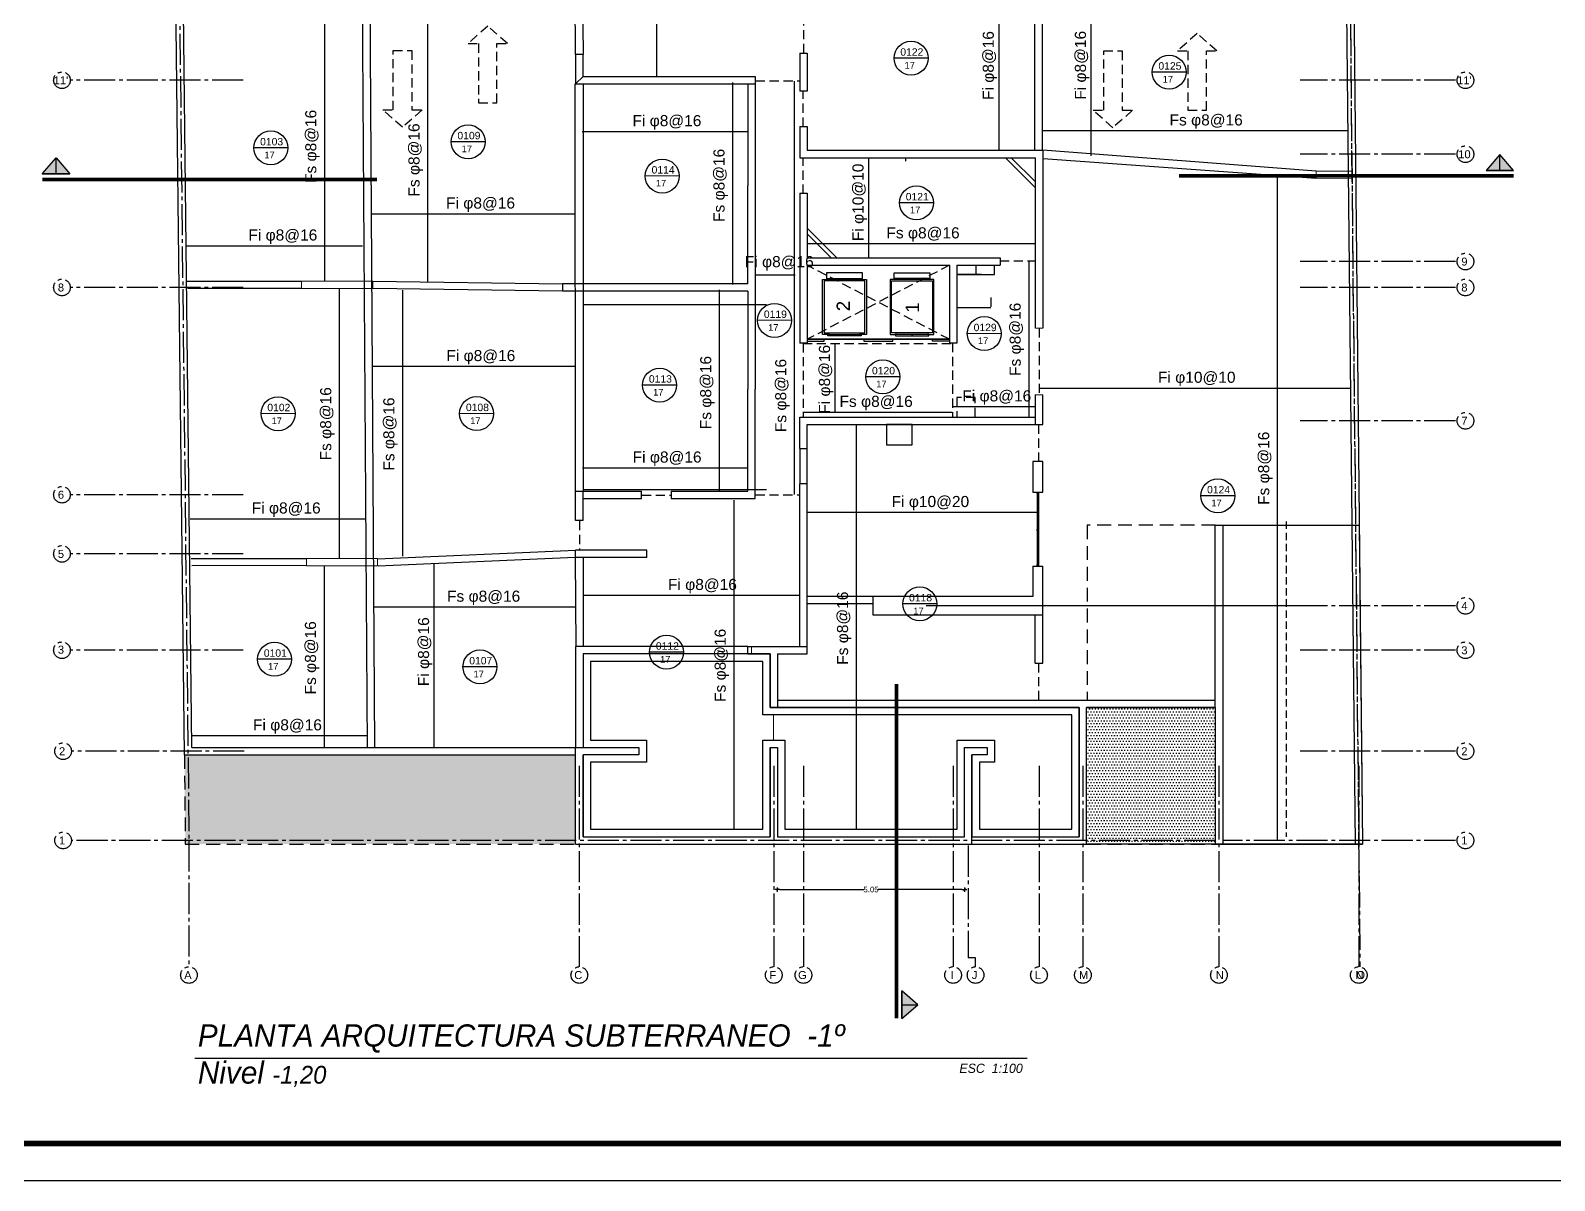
# Model space of a CAD drawing. Header units: millimetres. Extents: x 1217 to 2428, y 234 to 644.
# Drawn here: x 2343.87 to 2385.01, y 272.44 to 303.51 of the extents above; entities that cross this region are included whole.
import ezdxf

# ---------------------------------------------------------------- set-up
doc = ezdxf.new("R2010")
doc.units = ezdxf.units.MM
for name, pattern in [('ACAD_ISO04W100', [30, 24, -3, 0, -3]), ('DASHDOTX2', [0.84, 0.4, -0.2, 0.04, -0.2]), ('DASHED2', [0.375, 0.25, -0.125]), ('HIDDEN', [0.375, 0.25, -0.125]), ('HIDDEN2', [0.1875, 0.125, -0.0625])]:
    doc.linetypes.add(name, pattern=pattern)
doc.layers.get('0').update_dxf_attribs({"lineweight": 5})
for name, color, linetype in [('0.1', 251, 'Continuous'), ('0.2', 2, 'Continuous'), ('ARM INFERIOR', 20, 'Continuous'), ('ARM SUPERIOR', 200, 'Continuous'), ('BORDE DE LOSAS', 3, 'Continuous'), ('EJES', 8, 'Continuous'), ('MURO', 5, 'Continuous'), ('MUROS', 7, 'Continuous'), ('POLIGONO SUPERFICIES', 4, 'Continuous'), ('TABIQUES', 4, 'Continuous')]:
    doc.layers.add(name, color=color, linetype=linetype)
doc.layers.add('LOSAS_ETIQUETAS', color=7, linetype='Continuous', lineweight=25)
doc.styles.add('INTERARQ', font='arial.ttf')
doc.styles.get("Standard").update_dxf_attribs({"font": 'arial.ttf'})
doc.dimstyles.new('ESCALA_1-50', dxfattribs={"dimtxt": 0.15, "dimasz": 0.06, "dimexe": 0.18, "dimexo": 0.0625, "dimgap": 0, "dimtad": 0, "dimtih": 1, "dimtoh": 1, "dimzin": 0, "dimdsep": 46, "dimtxsty": 'INTERARQ', "dimblk": 'DIMTICK', "dimcen": 0, "dimse1": 1, "dimse2": 1, "dimclrd": 256, "dimclre": 1, "dimclrt": 2, "dimadec": 0, "dimazin": 0, "dimtfac": 4.5, "dimtofl": 0, "dimtmove": 2, "dimatfit": 3, "dimldrblk": 'DIMTICK', "dimfxl": 1, "dimtolj": 1, "dimtzin": 0, "dimarcsym": 0})

# ---------------------------------------------------------------- blocks, each defined once
blk = doc.blocks.new('ASCENSOR')
blk.add_line((-0.425, 0.086), (0.425, 0.086))
for points in [[(-0.484, 1.71), (-0.484, 1.552), (0.484, 1.552), (0.484, 1.71)], [(0.55, 0.086), (0.55, 1.486), (-0.55, 1.486), (-0.55, 0.086), (-0.425, 0.086), (-0.425, 0.043), (-0.593, 0.043), (-0.593, 1.528), (0.593, 1.528), (0.593, 0.043), (0.425, 0.043), (0.425, 0.086)], [(0, 0.043), (0, 0), (-0.45, 0), (-0.45, 0.043)], [(0.45, 0.043), (0.45, 0), (0, 0), (0, 0.043)]]:
    blk.add_lwpolyline(points, close=True)
blk = doc.blocks.new('DIMTICK')
at = {"color": 1}
for p, q in [((-1, 0), (1, 0)), ((0, 1), (0, -1))]:
    blk.add_line(p, q, dxfattribs=at)
at = {"color": 3, "const_width": 0.141}
blk.add_lwpolyline([(0.71, 0.71), (-0.71, -0.71)], dxfattribs=at)
blk = doc.blocks.new('*D865')
at = {"layer": 'DEFPOINTS', "color": 0, "transparency": 16777216}
for p in [(2364.034, 281.886, 0), (2369.084, 281.886), (2369.084, 280.301)]:
    blk.add_point(p, dxfattribs=at)
at = {"layer": 'MURO', "lineweight": -2, "transparency": 16777216}
for p, q in [((2364.094, 280.301), (2366.363, 280.301)), ((2369.024, 280.301), (2366.754, 280.301))]:
    blk.add_line(p, q, dxfattribs=at)
at = {"layer": 'MURO', "lineweight": -2, "transparency": 16777216, "xscale": 0.06, "yscale": 0.06, "zscale": 0.06, "rotation": 180}
blk.add_blockref('DIMTICK', (2364.034, 280.301), dxfattribs=at)
at = {"layer": 'MURO', "lineweight": -2, "transparency": 16777216, "xscale": 0.06, "yscale": 0.06, "zscale": 0.06}
blk.add_blockref('DIMTICK', (2369.084, 280.301), dxfattribs=at)
at = {"layer": 'MURO', "color": 2, "transparency": 16777216, "insert": (2366.559, 280.301), "char_height": 0.15, "attachment_point": 5, "style": 'INTERARQ'}
blk.add_mtext('\\A1;5.05', dxfattribs=at)

msp = doc.modelspace()

# ---------------------------------------------------------------- hatches: boundary and pattern name
at = {"layer": '0.1', "ltscale": 3}
h = msp.add_hatch(color=256, dxfattribs=at)
h.dxf.hatch_style = 1
h.paths.add_polyline_path([(2344.558, 300.064), (2344.929, 299.634), (2344.558, 299.634)])
h.paths.add_polyline_path([(2344.558, 300.064), (2344.558, 299.634), (2344.186, 299.634)])
h = msp.add_hatch(color=256, dxfattribs=at)
h.dxf.hatch_style = 1
h.paths.add_polyline_path([(2383.535, 300.155), (2383.163, 299.725), (2383.535, 299.725)])
h.paths.add_polyline_path([(2383.535, 300.155), (2383.535, 299.725), (2383.906, 299.725)])
h = msp.add_hatch(color=256, dxfattribs=at)
h.dxf.hatch_style = 1
h.paths.add_polyline_path([(2367.825, 277.19), (2367.394, 277.561), (2367.394, 277.19)])
h.paths.add_polyline_path([(2367.825, 277.19), (2367.394, 277.19), (2367.394, 276.819)])
at = {"layer": 'MUROS', "ltscale": 3}
h = msp.add_hatch(dxfattribs=at)
h.set_pattern_fill('DOTS', color=251, scale=0.05)
h.set_pattern_definition([(0, (1166.47292, 65.39066), (0.0396875, 0.079375), [0, -0.079375])])
h.paths.add_polyline_path([(2372.38, 281.529), (2375.853, 281.529), (2375.853, 285.219), (2372.38, 285.219)])
h = msp.add_hatch(dxfattribs=at)
h.set_pattern_fill('DOTS', color=251, scale=0.05)
h.set_pattern_definition([(0, (1002.62363, -401.83023), (0.0396875, 0.079375), [0, -0.079375])])
h.paths.add_polyline_path([(2348.021, 283.939), (2348.046, 281.529), (2358.584, 281.529), (2358.584, 283.939)])

# ---------------------------------------------------------------- linework, layer by layer
at = {"ltscale": 3}
for p, q in [((2358.784, 302.263, 0), (2358.584, 302.063)), ((2360.293, 290.868, 0), (2360.363, 290.868, 0)), ((2360.363, 290.868, 0), (2360.328, 290.868, 0)), ((2363.333, 286.865, 0), (2363.333, 286.665, 0))]:
    msp.add_line(p, q, dxfattribs=at)
at = {"ltscale": 3, "elevation": 0}
for points in [[(2378.575, 299.71), (2379.541, 299.709), (2379.543, 299.519), (2378.575, 299.51)], [(2351.187, 296.735), (2353.107, 296.735), (2353.107, 296.535), (2351.187, 296.535)], [(2358.584, 289.469), (2360.503, 289.469), (2360.503, 289.269), (2358.584, 289.269)], [(2351.314, 289.242), (2353.233, 289.242), (2353.233, 289.042), (2351.314, 289.042)]]:
    msp.add_lwpolyline(points, close=True, dxfattribs=at)
for points in [[(2370.995, 295.466), (2371.194, 295.466)], [(2370.994, 293.666), (2371.194, 293.666)]]:
    msp.add_lwpolyline(points, dxfattribs=at)
at = {"layer": '0.1', "ltscale": 3}
for p, q in [((2358.784, 296.109, 0), (2363.734, 296.109, 0)), ((2358.784, 291.109, 0), (2363.734, 291.109, 0)), ((2378.142, 287.966, 0), (2368.049, 287.966, 0))]:
    msp.add_line(p, q, dxfattribs=at)
at = {"layer": '0.1'}
for p, q in [((2368.675, 295.166, 0), (2364.835, 295.166, 0)), ((2368.675, 295.166, 0), (2364.835, 295.166, 0)), ((2366.155, 295.166, 0), (2365.255, 295.166, 0)), ((2368.091, 295.342, 0), (2367.241, 295.342, 0)), ((2368.091, 295.342, 0), (2367.241, 295.342, 0)), ((2371.042, 291.001, 0), (2371.042, 289.041, 0)), ((2371.082, 291.001, 0), (2371.082, 289.041, 0))]:
    msp.add_line(p, q, dxfattribs=at)
at = {"layer": '0.1', "linetype": 'HIDDEN2', "ltscale": 3}
for p, q in [((2348.02, 283.939, 0), (2348.046, 281.529, 0)), ((2348.046, 281.529, 0), (2358.584, 281.529, 0)), ((2372.38, 281.529, 0), (2375.853, 281.529, 0))]:
    msp.add_line(p, q, dxfattribs=at)
at = {"layer": '0.1', "ltscale": 3, "elevation": 0}
msp.add_lwpolyline([(2338.461, 272.441), (2428.461, 272.441), (2428.461, 324.441), (2338.461, 324.441)], close=True, dxfattribs=at)
at = {"layer": '0.1', "ltscale": 3, "const_width": 0.15, "elevation": 0}
msp.add_lwpolyline([(2339.461, 273.441), (2427.461, 273.441), (2427.461, 323.441), (2339.461, 323.441)], close=True, dxfattribs=at)
at = {"layer": '0.1', "color": 8, "linetype": 'HIDDEN', "elevation": 0}
for points in [[(2356.211, 303.627), (2355.68, 303.158), (2355.961, 303.158), (2355.961, 301.553), (2356.461, 301.553), (2356.461, 303.158), (2356.742, 303.158)], [(2375.363, 303.427), (2374.832, 302.958), (2375.113, 302.958), (2375.113, 301.353), (2375.613, 301.353), (2375.613, 302.958), (2375.894, 302.958)], [(2353.911, 300.893), (2353.38, 301.362), (2353.661, 301.362), (2353.661, 302.968), (2354.161, 302.968), (2354.161, 301.362), (2354.442, 301.362)], [(2373.09, 300.883), (2372.559, 301.353), (2372.84, 301.353), (2372.84, 302.958), (2373.34, 302.958), (2373.34, 301.353), (2373.621, 301.353)]]:
    msp.add_lwpolyline(points, close=True, dxfattribs=at)
at = {"layer": '0.1', "ltscale": 3, "elevation": 0}
for points in [[(2344.186, 299.634), (2344.929, 299.634), (2344.558, 299.634), (2344.558, 300.064), (2344.929, 299.634), (2344.186, 299.634), (2344.558, 300.064)], [(2383.906, 299.725), (2383.163, 299.725), (2383.535, 299.725), (2383.535, 300.155), (2383.163, 299.725), (2383.906, 299.725), (2383.535, 300.155)], [(2368.875, 296.916), (2369.895, 296.916), (2369.895, 297.166)], [(2369.385, 297.166), (2369.385, 296.916)], [(2369.545, 296.916), (2368.875, 296.916)], [(2369.545, 296.916), (2368.875, 296.916)], [(2369.795, 296.291), (2369.795, 296.042)], [(2369.795, 296.016), (2368.875, 296.016)], [(2367.394, 276.819), (2367.394, 277.561), (2367.394, 277.19), (2367.825, 277.19), (2367.394, 277.561), (2367.394, 276.819), (2367.825, 277.19)]]:
    msp.add_lwpolyline(points, dxfattribs=at)
at = {"layer": '0.1', "color": 1, "linetype": 'DASHDOTX2', "ltscale": 1.5, "const_width": 0.1, "elevation": 0}
for points in [[(2374.872, 299.579), (2383.906, 299.579), (2383.906, 299.579)], [(2353.22, 299.487), (2344.186, 299.487), (2344.186, 299.487)], [(2367.248, 285.853), (2367.248, 276.819), (2367.248, 276.819)]]:
    msp.add_lwpolyline(points, dxfattribs=at)
at = {"layer": '0.1', "elevation": 0}
for points in [[(2366.393, 295.342), (2366.393, 296.742), (2365.293, 296.742), (2365.293, 295.342), (2365.418, 295.342), (2365.418, 295.299), (2365.25, 295.299), (2365.25, 296.784), (2366.436, 296.784), (2366.436, 295.299), (2366.268, 295.299), (2366.268, 295.342)], [(2366.393, 295.342), (2366.393, 296.742), (2365.293, 296.742), (2365.293, 295.342), (2365.418, 295.342), (2365.418, 295.299), (2365.25, 295.299), (2365.25, 296.784), (2366.436, 296.784), (2366.436, 295.299), (2366.268, 295.299), (2366.268, 295.342)], [(2367.116, 295.342), (2367.116, 296.742), (2368.216, 296.742), (2368.216, 295.342), (2368.091, 295.342), (2368.091, 295.299), (2368.259, 295.299), (2368.259, 296.784), (2367.074, 296.784), (2367.074, 295.299), (2367.241, 295.299), (2367.241, 295.342)], [(2367.116, 295.342), (2367.116, 296.742), (2368.216, 296.742), (2368.216, 295.342), (2368.091, 295.342), (2368.091, 295.299), (2368.259, 295.299), (2368.259, 296.784), (2367.074, 296.784), (2367.074, 295.299), (2367.241, 295.299), (2367.241, 295.342)], [(2367.216, 295.299), (2367.216, 295.256), (2367.666, 295.256), (2367.666, 295.299)], [(2367.216, 295.299), (2367.216, 295.256), (2367.666, 295.256), (2367.666, 295.299)], [(2367.666, 295.299), (2367.666, 295.256), (2368.116, 295.256), (2368.116, 295.299)], [(2367.666, 295.299), (2367.666, 295.256), (2368.116, 295.256), (2368.116, 295.299)], [(2366.975, 292.311), (2367.666, 292.311), (2367.666, 292.866), (2366.975, 292.866)]]:
    msp.add_lwpolyline(points, close=True, dxfattribs=at)
for points in [[(2364.835, 295.166), (2368.675, 295.166)], [(2364.835, 295.166), (2368.675, 295.166)], [(2364.835, 295.116), (2365.293, 295.116), (2365.293, 295.166)], [(2365.059, 295.166), (2368.675, 295.166)], [(2365.059, 295.166), (2368.675, 295.166)], [(2365.059, 295.166), (2368.675, 295.166)], [(2366.362, 295.166), (2366.362, 295.116), (2367.147, 295.116), (2367.147, 295.166)], [(2368.675, 295.116), (2368.216, 295.116), (2368.216, 295.166)], [(2371.062, 289.081), (2371.062, 291.001)]]:
    msp.add_lwpolyline(points, dxfattribs=at)
at = {"layer": '0.1', "linetype": 'HIDDEN2', "ltscale": 3, "elevation": 0}
msp.add_lwpolyline([(2375.853, 290.142), (2372.39, 290.142), (2372.39, 285.419)], dxfattribs=at)
at = {"layer": '0.1', "linetype": 'HIDDEN', "ltscale": 0.8, "elevation": 0}
msp.add_lwpolyline([(2377.771, 290.242), (2377.771, 281.729)], dxfattribs=at)
at = {"layer": '0.1', "ltscale": 3}
msp.add_lwpolyline([(2348.302, 275.747), (2370.779, 275.747)], dxfattribs=at)
at = {"layer": '0.2', "color": 2, "ltscale": 3}
for p, q in [((2352.969, 284.139, 0), (2352.728, 319.43, 0)), ((2352.928, 319.439, 0), (2353.155, 284.139, 0)), ((2358.584, 302.863, 0), (2358.472, 315.825, 0)), ((2358.672, 315.834, 0), (2358.784, 302.863, 0)), ((2370.983, 300.265, 0), (2370.984, 308.975, 0)), ((2371.184, 308.984, 0), (2371.182, 300.265, 0)), ((2358.584, 291.068, 0), (2358.575, 302.063, 0)), ((2358.784, 302.063, 0), (2358.784, 291.068, 0)), ((2378.575, 299.71, 0), (2371.194, 300.276, 0)), ((2378.575, 299.51, 0), (2371.205, 300.041, 0)), ((2348.087, 296.736, 0), (2351.196, 296.736, 0)), ((2353.107, 296.734, 0), (2358.233, 296.666, 0)), ((2351.196, 296.54, 0), (2348.103, 296.536, 0)), ((2358.233, 296.466, 0), (2353.122, 296.535, 0)), ((2353.235, 289.24, 0), (2358.588, 289.472, 0)), ((2358.575, 289.271, 0), (2353.251, 289.041, 0)), ((2358.575, 289.271, 0), (2358.588, 286.865, 0)), ((2358.788, 289.269, 0), (2358.788, 286.865, 0)), ((2348.203, 289.247, 0), (2351.312, 289.247, 0)), ((2351.312, 289.051, 0), (2348.219, 289.047, 0))]:
    msp.add_line(p, q, dxfattribs=at)
at = {"layer": '0.2', "linetype": 'ByBlock', "elevation": 0}
for points in [[(2371.082, 291.041), (2371.082, 291.001), (2371.042, 291.001), (2371.042, 291.041), (2371.082, 291.041)], [(2371.082, 290.041), (2371.082, 290.001), (2371.042, 290.001), (2371.042, 290.041), (2371.082, 290.041)], [(2371.082, 289.081), (2371.082, 289.041), (2371.042, 289.041), (2371.042, 289.081), (2371.082, 289.081)]]:
    msp.add_lwpolyline(points, dxfattribs=at)
at = {"layer": 'ARM INFERIOR', "lineweight": 25}
for p, q in [((2370.015, 300.272), (2370.015, 305.047)), ((2372.503, 300.119), (2372.503, 304.894)), ((2358.76, 300.782), (2363.22, 300.782)), ((2366.498, 297.351), (2366.498, 300.072)), ((2353.076, 298.557), (2358.557, 298.557)), ((2348.087, 297.693), (2352.828, 297.693)), ((2363.442, 296.904), (2364.509, 296.904)), ((2365.593, 293.193), (2365.593, 295.061)), ((2353.085, 294.436), (2358.566, 294.436)), ((2371.11, 293.85), (2379.503, 293.85)), ((2368.756, 293.347), (2370.994, 293.347)), ((2358.766, 291.695), (2363.226, 291.695)), ((2364.841, 290.493), (2371.04, 290.493)), ((2348.178, 290.319), (2352.919, 290.319)), ((2354.769, 284.135), (2354.769, 289.115)), ((2358.8, 288.252), (2364.642, 288.252)), ((2348.213, 284.46), (2352.954, 284.46))]:
    msp.add_line(p, q, dxfattribs=at)
at = {"layer": 'ARM SUPERIOR', "lineweight": 25}
for p, q in [((2360.779, 302.268), (2360.779, 311.675)), ((2351.809, 296.741), (2351.809, 304.027)), ((2354.595, 296.714), (2354.595, 303.899)), ((2362.829, 296.649), (2362.829, 302.104)), ((2364.497, 290.971), (2364.497, 302.139)), ((2371.189, 300.805), (2379.43, 300.805)), ((2377.534, 281.637), (2377.534, 299.584)), ((2364.854, 297.754), (2370.996, 297.754)), ((2370.825, 293.079), (2370.825, 297.267)), ((2352.212, 289.248), (2352.212, 296.533)), ((2353.916, 289.31), (2353.916, 296.495)), ((2362.472, 291.05), (2362.472, 296.505)), ((2364.718, 293.202), (2368.749, 293.202)), ((2366.165, 281.939), (2366.165, 292.85)), ((2362.861, 281.915), (2362.861, 290.824)), ((2351.8, 284.135), (2351.8, 289.041)), ((2353.125, 287.938), (2358.58, 287.938))]:
    msp.add_line(p, q, dxfattribs=at)
at = {"layer": 'BORDE DE LOSAS', "lineweight": 20}
msp.add_line((2363.927, 284.329), (2363.927, 285.014), dxfattribs=at)
at = {"layer": 'EJES', "linetype": 'ACAD_ISO04W100', "ltscale": 0.035}
msp.add_line((2379.336, 319.812, 0), (2379.726, 281.529, 0), dxfattribs=at)
at = {"layer": 'EJES', "linetype": 'ACAD_ISO04W100', "ltscale": 0.035, "elevation": 0}
for points in [[(2379.313, 322.057), (2379.76, 278.217)], [(2347.719, 319.519), (2348.145, 281.629)], [(2349.607, 302.163), (2344.942, 302.163)], [(2349.607, 302.163), (2344.942, 302.163)], [(2382.335, 302.163), (2378.142, 302.163)], [(2382.335, 300.166), (2378.142, 300.166)], [(2382.335, 297.266), (2378.142, 297.266)], [(2349.607, 296.566), (2344.942, 296.566)], [(2382.335, 296.566), (2378.142, 296.566)], [(2382.335, 292.966), (2378.142, 292.966)], [(2349.607, 290.968), (2344.942, 290.968)], [(2349.607, 289.369), (2344.942, 289.369)], [(2382.335, 287.966), (2378.142, 287.966)], [(2349.607, 286.765), (2344.942, 286.765)], [(2382.335, 286.765), (2378.142, 286.765)], [(2382.335, 286.765), (2378.142, 286.765)], [(2349.638, 284.039), (2344.973, 284.039)], [(2382.335, 284.039), (2378.142, 284.039)], [(2358.684, 283.642), (2358.684, 278.217)], [(2363.934, 283.642), (2363.934, 278.217)], [(2364.735, 283.642), (2364.735, 278.217)], [(2368.775, 283.642), (2368.775, 278.217)], [(2371.094, 283.642), (2371.094, 278.217)], [(2372.28, 283.642), (2372.28, 278.217)], [(2375.953, 283.642), (2375.953, 278.217)], [(2379.726, 283.642), (2379.726, 278.217)], [(2375.853, 281.629), (2344.973, 281.629)], [(2348.145, 281.629), (2348.145, 278.217)], [(2369.184, 281.489), (2369.184, 278.453)], [(2382.335, 281.629), (2376.053, 281.629)]]:
    msp.add_lwpolyline(points, dxfattribs=at)
at = {"layer": 'EJES', "ltscale": 3, "elevation": 0}
msp.add_lwpolyline([(2369.383, 278.217), (2369.383, 278.453), (2369.184, 278.453)], dxfattribs=at)
at = {"layer": 'EJES', "linetype": 'ACAD_ISO04W100', "ltscale": 0.035}
for centre in [(2344.717, 302.163, 0), (2344.717, 302.163, 0), (2382.607, 302.163, 0), (2382.607, 302.163, 0), (2382.607, 300.166, 0), (2382.607, 300.166, 0), (2382.607, 297.266, 0), (2382.607, 297.266, 0), (2344.717, 296.566, 0), (2344.717, 296.566, 0), (2382.607, 296.566, 0), (2382.607, 296.566, 0), (2382.607, 292.966, 0), (2382.607, 292.966, 0), (2344.717, 290.968, 0), (2344.717, 290.968, 0), (2344.717, 289.369, 0), (2344.717, 289.369, 0), (2382.607, 287.966, 0), (2382.607, 287.966, 0), (2344.717, 286.765, 0), (2344.717, 286.765, 0), (2382.607, 286.765, 0), (2382.607, 286.765, 0), (2344.748, 284.039, 0), (2344.748, 284.039, 0), (2382.607, 284.039, 0), (2382.607, 284.039, 0), (2344.748, 281.629, 0), (2344.748, 281.629, 0), (2382.607, 281.629, 0), (2382.607, 281.629, 0), (2348.145, 277.992, 0), (2358.684, 277.992, 0), (2358.684, 277.992, 0), (2363.934, 277.992, 0), (2363.934, 277.992, 0), (2363.934, 277.992, 0), (2363.934, 277.992, 0), (2364.735, 277.992, 0), (2364.735, 277.992, 0), (2364.735, 277.992, 0), (2364.735, 277.992, 0), (2368.775, 277.992, 0), (2369.383, 277.992, 0), (2371.094, 277.992, 0), (2372.28, 277.992, 0), (2375.953, 277.992, 0), (2379.726, 277.992, 0)]:
    msp.add_circle(centre, 0.225, dxfattribs=at)
at = {"layer": 'LOSAS_ETIQUETAS', "color": 6, "ltscale": 3}
for p, q in [((2368.099, 302.758), (2367.181, 302.762)), ((2375.066, 302.382), (2374.148, 302.385)), ((2356.141, 300.5), (2355.223, 300.504)), ((2350.814, 300.336), (2349.896, 300.339)), ((2361.383, 299.574), (2360.465, 299.578)), ((2368.244, 298.851), (2367.326, 298.854)), ((2364.414, 295.675), (2363.496, 295.679)), ((2370.077, 295.317), (2369.16, 295.32)), ((2361.31, 293.927), (2360.393, 293.93)), ((2367.334, 294.151), (2366.416, 294.154)), ((2351.008, 293.154), (2350.091, 293.158)), ((2356.37, 293.156), (2355.452, 293.16)), ((2376.38, 290.936), (2375.462, 290.939)), ((2368.334, 288.016), (2367.416, 288.02)), ((2350.914, 286.521), (2349.996, 286.524)), ((2361.498, 286.712), (2360.58, 286.716)), ((2356.461, 286.314), (2355.543, 286.318))]:
    msp.add_line(p, q, dxfattribs=at)
at = {"layer": 'LOSAS_ETIQUETAS', "color": 3, "ltscale": 3}
for centre in [(2367.64, 302.76), (2374.607, 302.383), (2350.355, 300.337), (2355.682, 300.502), (2360.924, 299.576), (2367.785, 298.853), (2363.955, 295.677), (2369.618, 295.319), (2366.875, 294.153), (2360.852, 293.929), (2350.549, 293.156), (2355.911, 293.158), (2375.921, 290.938), (2367.875, 288.018), (2350.455, 286.522), (2361.039, 286.714), (2356.002, 286.316)]:
    msp.add_circle(centre, 0.459, dxfattribs=at)
at = {"layer": 'MURO', "color": 5}
for p, q in [((2379.436, 319.811, 0), (2379.826, 281.529, 0)), ((2348.021, 283.939, 0), (2347.739, 308.82, 0)), ((2364.635, 286.865, 0), (2364.635, 291.266, 0)), ((2364.835, 286.665, 0), (2364.835, 291.266, 0)), ((2375.853, 285.219, 0), (2375.853, 290.142, 0)), ((2375.853, 290.142, 0), (2379.738, 290.142, 0)), ((2379.738, 290.142, 0), (2379.826, 281.529, 0)), ((2363.233, 286.665, 0), (2358.784, 286.665, 0)), ((2358.784, 286.665, 0), (2358.784, 284.139, 0)), ((2363.834, 286.665, 0), (2363.233, 286.665, 0)), ((2363.834, 285.219, 0), (2363.834, 286.665, 0)), ((2364.034, 286.665, 0), (2364.835, 286.665, 0)), ((2364.034, 286.665, 0), (2364.034, 285.219, 0)), ((2372.18, 285.219, 0), (2363.834, 285.219, 0)), ((2372.18, 281.729, 0), (2372.18, 285.219, 0)), ((2372.38, 285.219, 0), (2375.853, 285.219, 0)), ((2372.38, 281.529, 0), (2372.38, 285.219, 0)), ((2358.584, 281.529, 0), (2358.584, 284.139, 0)), ((2358.784, 283.939, 0), (2358.784, 281.729, 0)), ((2363.834, 281.729, 0), (2363.834, 284.139, 0)), ((2363.834, 284.139, 0), (2364.034, 284.139, 0)), ((2364.034, 284.139, 0), (2364.034, 281.729, 0)), ((2369.084, 281.729, 0), (2369.084, 284.139, 0)), ((2369.084, 284.139, 0), (2369.694, 284.139, 0)), ((2369.284, 281.529, 0), (2369.284, 283.939, 0)), ((2369.694, 283.939, 0), (2369.284, 283.939, 0)), ((2369.284, 283.939, 0), (2369.284, 281.729, 0)), ((2369.694, 284.139, 0), (2369.694, 283.939, 0)), ((2358.784, 281.729, 0), (2363.834, 281.729, 0)), ((2358.784, 281.529, 0), (2363.834, 281.529, 0)), ((2364.034, 281.729, 0), (2369.084, 281.729, 0)), ((2369.284, 281.729, 0), (2372.18, 281.729, 0)), ((2375.853, 281.529, 0), (2376.053, 281.529, 0))]:
    msp.add_line(p, q, dxfattribs=at)
at = {"layer": 'MURO', "color": 2, "ltscale": 3}
for p, q in [((2366.614, 287.966, 0), (2366.614, 288.016, 0)), ((2363.233, 286.465, 0), (2358.984, 286.465, 0)), ((2358.984, 286.465, 0), (2358.984, 284.339, 0)), ((2363.634, 286.465, 0), (2363.233, 286.465, 0)), ((2363.634, 285.019, 0), (2363.634, 286.465, 0)), ((2371.98, 285.019, 0), (2363.634, 285.019, 0)), ((2371.98, 281.929, 0), (2371.98, 285.019, 0)), ((2358.984, 284.339, 0), (2360.494, 284.339, 0)), ((2360.494, 284.339, 0), (2360.494, 283.739, 0)), ((2363.634, 281.929, 0), (2363.634, 284.339, 0)), ((2363.634, 284.339, 0), (2364.234, 284.339, 0)), ((2364.234, 284.339, 0), (2364.234, 281.929, 0)), ((2368.884, 281.929, 0), (2368.884, 284.339, 0)), ((2368.884, 284.339, 0), (2369.894, 284.339, 0)), ((2369.894, 284.339, 0), (2369.894, 283.739, 0)), ((2358.784, 284.139, 0), (2360.294, 284.139, 0)), ((2360.294, 283.939, 0), (2358.784, 283.939, 0)), ((2360.294, 284.139, 0), (2360.294, 283.939, 0)), ((2369.084, 281.729, 0), (2369.084, 284.139, 0)), ((2360.494, 283.739, 0), (2358.984, 283.739, 0)), ((2358.984, 283.739, 0), (2358.984, 281.929, 0)), ((2369.894, 283.739, 0), (2369.484, 283.739, 0)), ((2369.484, 283.739, 0), (2369.484, 281.929, 0)), ((2358.984, 281.929, 0), (2363.634, 281.929, 0)), ((2364.234, 281.929, 0), (2368.884, 281.929, 0)), ((2369.484, 281.929, 0), (2371.98, 281.929, 0)), ((2379.826, 281.529, 0), (2372.38, 281.529, 0))]:
    msp.add_line(p, q, dxfattribs=at)
at = {"layer": 'MURO', "color": 5, "elevation": 0}
for points in [[(2348.219, 284.139), (2347.939, 308.822), (2347.937, 309.024), (2347.82, 319.42), (2358.729, 319.478), (2358.729, 319.478), (2379.238, 319.61), (2379.626, 281.529)], [(2364.635, 292.216), (2364.635, 291.266)], [(2364.835, 291.266), (2364.835, 292.216)], [(2369.494, 285.419), (2375.853, 285.419), (2375.853, 290.142)], [(2375.853, 290.142), (2376.053, 290.142), (2376.053, 285.219)], [(2366.614, 288.216), (2364.835, 288.216)], [(2366.614, 288.016), (2364.835, 288.016)], [(2370.994, 286.419), (2370.994, 287.716)], [(2371.194, 286.419), (2371.194, 287.716)], [(2363.233, 286.865), (2358.584, 286.865), (2358.584, 284.139)], [(2363.233, 286.665), (2363.233, 286.865), (2364.635, 286.865)], [(2363.233, 286.665), (2358.784, 286.665), (2358.784, 284.299)], [(2370.994, 286.419), (2371.194, 286.419)], [(2364.034, 285.419), (2369.494, 285.419)], [(2364.034, 285.219), (2372.18, 285.219)], [(2369.284, 281.529), (2372.38, 281.529), (2372.38, 285.219)], [(2372.18, 285.219), (2372.18, 281.729)], [(2375.853, 285.219), (2372.38, 285.219)], [(2375.853, 285.219), (2375.853, 281.529)], [(2376.053, 285.219), (2376.053, 281.529)], [(2348.02, 283.939), (2358.584, 283.939)], [(2348.219, 284.139), (2358.584, 284.139)], [(2358.584, 284.139), (2360.294, 284.139), (2360.294, 283.939)], [(2360.294, 283.939), (2358.784, 283.939)], [(2358.584, 281.529), (2358.784, 281.529)], [(2364.034, 281.529), (2369.084, 281.529)], [(2369.284, 281.729), (2372.18, 281.729)], [(2372.18, 281.529), (2372.38, 281.529)], [(2379.626, 281.529), (2379.826, 281.529)]]:
    msp.add_lwpolyline(points, dxfattribs=at)
at = {"layer": 'MURO', "color": 2, "ltscale": 3, "elevation": 0}
for points in [[(2376.003, 290.142), (2379.539, 290.142)], [(2376.053, 281.529), (2379.626, 281.527)]]:
    msp.add_lwpolyline(points, dxfattribs=at)
at = {"layer": 'MUROS'}
for p, q in [((2358.784, 302.863, 0), (2358.584, 302.863, 0)), ((2358.584, 302.863, 0), (2358.584, 302.063, 0)), ((2358.784, 302.263, 0), (2358.784, 302.863, 0)), ((2364.635, 302.893, 0), (2364.635, 301.866, 0)), ((2364.835, 302.893, 0), (2364.835, 301.866, 0)), ((2363.233, 302.063, 0), (2363.233, 299.312, 0)), ((2364.635, 300.066, 0), (2370.995, 300.066, 0)), ((2371.195, 300.265, 0), (2364.835, 300.266, 0)), ((2364.835, 300.066, 0), (2370.995, 300.066, 0)), ((2370.995, 295.466, 0), (2370.995, 300.066, 0)), ((2363.233, 296.666, 0), (2363.233, 299.312, 0)), ((2363.433, 299.312, 0), (2363.433, 293.819, 0)), ((2364.835, 299.116, 0), (2364.835, 297.366, 0)), ((2364.835, 297.366, 0), (2370.045, 297.366, 0)), ((2364.835, 297.166, 0), (2364.835, 295.066, 0)), ((2364.835, 297.166, 0), (2368.675, 297.166, 0)), ((2368.675, 297.166, 0), (2368.675, 295.066, 0)), ((2368.875, 297.166, 0), (2370.045, 297.166, 0)), ((2368.875, 297.166, 0), (2368.875, 295.066, 0)), ((2363.233, 296.666, 0), (2358.233, 296.666, 0)), ((2363.233, 296.466, 0), (2358.233, 296.466, 0)), ((2363.233, 296.466, 0), (2363.233, 293.819, 0)), ((2364.835, 295.066, 0), (2364.635, 295.066, 0)), ((2363.233, 291.068, 0), (2363.233, 293.819, 0)), ((2358.784, 290.268, 0), (2358.584, 290.268, 0)), ((2363.233, 286.665, 0), (2363.834, 286.665, 0)), ((2363.834, 286.665, 0), (2363.834, 285.219, 0)), ((2358.584, 281.529, 0), (2358.584, 283.939, 0)), ((2358.784, 281.729, 0), (2358.784, 283.939, 0)), ((2363.834, 284.139, 0), (2363.834, 281.729, 0)), ((2364.034, 284.139, 0), (2364.034, 281.729, 0)), ((2369.084, 281.729, 0), (2369.084, 284.139, 0))]:
    msp.add_line(p, q, dxfattribs=at)
at = {"layer": 'MUROS', "ltscale": 3}
for p, q in [((2363.233, 302.063, 0), (2363.433, 302.063, 0)), ((2370.994, 293.066, 0), (2370.994, 292.866, 0)), ((2371.194, 291.866, 0), (2370.93, 291.866, 0)), ((2370.93, 291.866, 0), (2370.93, 291.041, 0)), ((2371.194, 291.041, 0), (2371.194, 291.866, 0)), ((2358.784, 290.868, 0), (2358.784, 291.068, 0)), ((2370.93, 289.041, 0), (2370.93, 288.216, 0)), ((2371.194, 287.716, 0), (2371.194, 289.041, 0)), ((2364.635, 286.865), (2364.835, 286.865, 0))]:
    msp.add_line(p, q, dxfattribs=at)
at = {"layer": 'MUROS', "ltscale": 3, "elevation": 0}
for points in [[(2364.635, 302.893), (2364.835, 302.893)], [(2358.233, 296.666), (2358.233, 296.466)], [(2360.363, 290.868), (2360.363, 291.068)], [(2361.163, 291.068), (2361.163, 290.868)], [(2370.93, 291.041), (2371.194, 291.041)], [(2370.93, 289.041), (2371.194, 289.041)], [(2360.294, 284.139), (2360.294, 283.939)], [(2369.084, 281.529), (2369.284, 281.529)]]:
    msp.add_lwpolyline(points, dxfattribs=at)
at = {"layer": 'MUROS', "elevation": 0}
for points in [[(2358.584, 302.063), (2363.233, 302.063)], [(2358.784, 302.263), (2363.433, 302.263)], [(2363.14, 302.263), (2363.433, 302.263), (2363.433, 299.312)], [(2364.835, 301.866), (2364.635, 301.866)], [(2364.635, 300.916), (2364.835, 300.916), (2364.835, 300.266)], [(2364.635, 300.916), (2364.635, 300.066)], [(2371.195, 300.265), (2371.194, 295.466)], [(2364.635, 299.116), (2364.635, 295.066)], [(2364.635, 299.116), (2364.835, 299.116)], [(2370.045, 297.366), (2370.045, 297.166)], [(2370.045, 297.366), (2370.045, 297.166)], [(2364.835, 295.066), (2364.635, 295.066)], [(2368.875, 295.066), (2368.675, 295.066)], [(2361.163, 290.868), (2363.433, 290.868), (2363.433, 293.819)], [(2370.994, 293.666), (2370.994, 293.066)], [(2371.194, 292.866), (2371.194, 293.666)], [(2364.635, 292.216), (2364.635, 293.066), (2370.994, 293.066)], [(2364.635, 292.216), (2364.835, 292.216), (2364.835, 292.866), (2371.194, 292.866)], [(2358.584, 290.268), (2358.584, 291.068), (2360.363, 291.068)], [(2361.163, 291.068), (2363.233, 291.068)], [(2364.835, 291.266), (2364.635, 291.266)], [(2358.784, 290.268), (2358.784, 290.868), (2360.363, 290.868)], [(2360.503, 289.469), (2358.584, 289.469)], [(2358.584, 289.269), (2358.584, 289.469)], [(2360.503, 289.269), (2358.584, 289.269)], [(2360.503, 289.269), (2360.503, 289.469)], [(2370.93, 288.216), (2366.614, 288.216)], [(2366.614, 287.716), (2366.614, 288.216)], [(2371.194, 287.716), (2370.93, 287.716), (2366.614, 287.716)], [(2363.834, 285.219), (2364.034, 285.219)], [(2363.834, 284.139), (2364.034, 284.139)], [(2369.084, 284.139), (2369.694, 284.139), (2369.694, 283.939), (2369.284, 283.939)], [(2358.784, 281.729), (2363.834, 281.729)], [(2363.834, 281.529), (2364.034, 281.529)]]:
    msp.add_lwpolyline(points, dxfattribs=at)
at = {"layer": 'POLIGONO SUPERFICIES', "color": 3, "linetype": 'DASHED2'}
for p, q in [((2364.741, 302.895), (2364.741, 303.681)), ((2363.444, 302.149), (2364.631, 302.149)), ((2364.731, 300.911), (2364.731, 301.864)), ((2364.73, 299.1), (2364.73, 300.062)), ((2370.037, 297.282), (2370.997, 297.282)), ((2371.094, 295.467), (2371.094, 293.671)), ((2364.717, 295.055), (2368.754, 295.055)), ((2364.729, 295.061), (2364.729, 293.06)), ((2368.758, 295.069), (2368.758, 293.072)), ((2371.08, 292.859), (2371.08, 291.86)), ((2360.37, 290.955), (2361.162, 290.955)), ((2363.439, 290.968), (2364.626, 290.968)), ((2371.059, 291.038), (2371.059, 289.041)), ((2358.686, 290.261), (2358.686, 289.473)), ((2371.079, 286.417), (2371.079, 285.414))]:
    msp.add_line(p, q, dxfattribs=at)
at = {"layer": 'TABIQUES', "color": 8, "linetype": 'HIDDEN', "ltscale": 2}
msp.add_line((2367.495, 299.981, 0), (2367.495, 300.066, 0), dxfattribs=at)
at = {"layer": 'TABIQUES'}
for p, q in [((2370.995, 299.26, 0), (2370.189, 300.066, 0)), ((2370.995, 299.26, 0), (2370.189, 300.066, 0)), ((2370.995, 299.26, 0), (2370.189, 300.066, 0)), ((2370.995, 299.416, 0), (2370.345, 300.066, 0)), ((2370.995, 299.416, 0), (2370.345, 300.066, 0)), ((2370.995, 299.416, 0), (2370.345, 300.066, 0)), ((2364.835, 298.171, 0), (2365.64, 297.366, 0)), ((2364.835, 298.016, 0), (2365.485, 297.366, 0))]:
    msp.add_line(p, q, dxfattribs=at)
at = {"layer": 'TABIQUES', "color": 8, "linetype": 'HIDDEN2', "ltscale": 2}
for p, q in [((2368.675, 297.166, 0), (2364.835, 295.166, 0)), ((2368.675, 295.166, 0), (2364.835, 297.166, 0))]:
    msp.add_line(p, q, dxfattribs=at)
at = {"layer": 'TABIQUES', "color": 8, "linetype": 'HIDDEN2', "ltscale": 2, "elevation": 0}
msp.add_lwpolyline([(2368.874, 293.066), (2369.374, 293.066), (2369.374, 293.596), (2368.874, 293.596), (2368.874, 293.066)], dxfattribs=at)

# ---------------------------------------------------------------- block references
at = {"layer": '0.1', "extrusion": (0, 0, -1), "xscale": -1, "zscale": -1}
msp.add_blockref('ASCENSOR', (-2365.843, 295.256, 0), dxfattribs=at)
msp.add_blockref('ASCENSOR', (-2365.843, 295.256, 0), dxfattribs=at)
at = {"layer": '0.1', "extrusion": (0, 0, -1), "zscale": -1}
msp.add_blockref('ASCENSOR', (-2367.666, 295.256, 0), dxfattribs=at)
msp.add_blockref('ASCENSOR', (-2367.666, 295.256, 0), dxfattribs=at)

# ---------------------------------------------------------------- texts
at = {"attachment_point": 5}
for s, insert, char_height, width in [('\\pxql;{\\fCentury Gothic|b0|i1|c0|p34; PLANTA ARQUITECTURA SUBTERRANEO  -1º \\P Nivel \\H0.8x;-1,20}', (2359.431, 275.814, 0), 0.6, 22.53603), ('{\\fCentury Gothic|b0|i1|c0|p34;ESC  1:100}', (2369.8, 275.471), 0.25, 16.09483)]:
    msp.add_mtext(s, dxfattribs=dict(at, insert=insert, char_height=char_height, width=width))
at = {"layer": '0.1', "char_height": 0.36, "width": 1.74, "attachment_point": 5, "rotation": 90}
for s, insert in [('{\\fArial|b0|i0|c0|p34;2}', (2365.81, 296.064, 0)), ('{\\fArial|b0|i0|c0|p34;1}', (2367.674, 296.022, 0))]:
    msp.add_mtext(s, dxfattribs=dict(at, insert=insert))
at = {"layer": 'ARM INFERIOR', "lineweight": 20}
for s, p in [('Fi φ8@16', (2369.874, 301.631)), ('Fi φ8@16', (2372.362, 301.637)), ('Fi φ10@10', (2366.357, 297.818)), ('Fi φ8@16', (2365.452, 293.154)), ('Fi φ8@16', (2354.628, 285.795))]:
    msp.add_text(s, height=0.3, rotation=90, dxfattribs=at).set_placement(p)
for s, p in [('Fi φ8@16', (2360.118, 300.923)), ('Fi φ8@16', (2355.086, 298.698)), ('Fi φ8@16', (2349.748, 297.834)), ('Fi φ8@16', (2363.151, 297.114)), ('Fi φ8@16', (2355.094, 294.577)), ('Fi φ10@10', (2374.305, 293.991)), ('Fi φ8@16', (2369.023, 293.488)), ('Fi φ8@16', (2360.123, 291.836)), ('Fi φ10@20', (2367.114, 290.634)), ('Fi φ8@16', (2349.839, 290.46)), ('Fi φ8@16', (2361.076, 288.393)), ('Fi φ8@16', (2349.873, 284.601))]:
    msp.add_text(s, height=0.3, dxfattribs=at).set_placement(p)
at = {"layer": 'ARM SUPERIOR', "lineweight": 20}
for p in [(2351.584, 299.388), (2354.37, 299.021), (2362.604, 298.335), (2370.6, 294.176), (2362.246, 292.737), (2364.272, 292.658), (2351.987, 291.894), (2353.691, 291.617), (2377.309, 290.693), (2365.94, 286.373), (2351.575, 285.572), (2362.636, 285.369)]:
    msp.add_text('Fs φ8@16', height=0.3, rotation=90, dxfattribs=at).set_placement(p)
for p in [(2374.618, 300.943), (2366.974, 297.892), (2365.708, 293.34), (2355.111, 288.077)]:
    msp.add_text('Fs φ8@16', height=0.3, dxfattribs=at).set_placement(p)
at = {"layer": 'EJES', "char_height": 0.216, "width": 0.34437, "attachment_point": 5}
for s, insert in [("11'", (2344.689, 302.162, 0)), ("11'", (2382.579, 302.162, 0)), ('10', (2382.579, 300.164, 0)), ('9', (2382.579, 297.264, 0)), ('8', (2344.689, 296.564, 0)), ('8', (2382.579, 296.564, 0)), ('7', (2382.579, 292.964, 0)), ('6', (2344.689, 290.966, 0)), ('5', (2344.689, 289.367, 0)), ('4', (2382.579, 287.964, 0)), ('3', (2344.689, 286.78, 0)), ('3', (2382.579, 286.764, 0)), ('2', (2344.72, 284.037, 0)), ('2', (2382.579, 284.037, 0)), ('1', (2344.72, 281.627, 0)), ('1', (2344.72, 281.627, 0)), ('1', (2382.579, 281.627, 0)), ('1', (2382.579, 281.627, 0)), ('A', (2348.117, 277.99, 0)), ('C', (2358.656, 277.99, 0)), ('C', (2358.656, 277.99, 0)), ('F', (2363.906, 277.99, 0)), ('G', (2364.707, 277.99, 0)), ('I', (2368.747, 277.99, 0)), ('J', (2369.355, 277.99, 0)), ('L', (2371.066, 277.99, 0)), ('M', (2372.3, 277.99, 0)), ('N', (2375.974, 277.99, 0)), ('N', (2379.746, 277.99, 0)), ('O', (2379.78, 277.99, 0))]:
    msp.add_mtext(s, dxfattribs=dict(at, insert=insert))
at = {"layer": 'LOSAS_ETIQUETAS', "lineweight": 13}
for s, p in [('0122', (2367.35, 302.828)), ('0125', (2374.318, 302.451)), ('0103', (2350.066, 300.405)), ('0109', (2355.393, 300.57)), ('0114', (2360.635, 299.644)), ('0121', (2367.496, 298.92)), ('0119', (2363.666, 295.744)), ('0129', (2369.329, 295.386)), ('0113', (2360.562, 293.996)), ('0120', (2366.585, 294.22)), ('0102', (2350.26, 293.224)), ('0108', (2355.622, 293.226)), ('0124', (2375.632, 291.005)), ('0118', (2367.586, 288.086)), ('0101', (2350.166, 286.59)), ('0112', (2360.75, 286.782)), ('0107', (2355.712, 286.384))]:
    msp.add_text(s, height=0.2, dxfattribs=at).set_placement(p)
at = {"layer": 'LOSAS_ETIQUETAS', "ltscale": 3}
for p in [(2367.465, 302.478), (2374.433, 302.101), (2355.507, 300.22), (2350.181, 300.056), (2360.75, 299.294), (2367.61, 298.571), (2363.781, 295.395), (2369.444, 295.037), (2360.677, 293.647), (2366.7, 293.871), (2350.375, 292.874), (2355.737, 292.876), (2375.747, 290.656), (2367.7, 287.736), (2350.281, 286.241), (2360.865, 286.432), (2355.827, 286.034)]:
    msp.add_text('17', height=0.18, dxfattribs=at).set_placement(p)

# ---------------------------------------------------------------- dimensions: what is measured, and where the dimension line sits
at = {"layer": 'MURO', "color": 5}
dim = msp.add_linear_dim(base=(2369.084, 280.301), p1=(2364.034, 281.886, 0), p2=(2369.084, 281.886), dimstyle='ESCALA_1-50', dxfattribs=at)
dim.commit()
dim.dimension.update_dxf_attribs({"geometry": '*D865', "text_midpoint": (2366.559, 280.301)})

doc.saveas('drawing.dxf')
